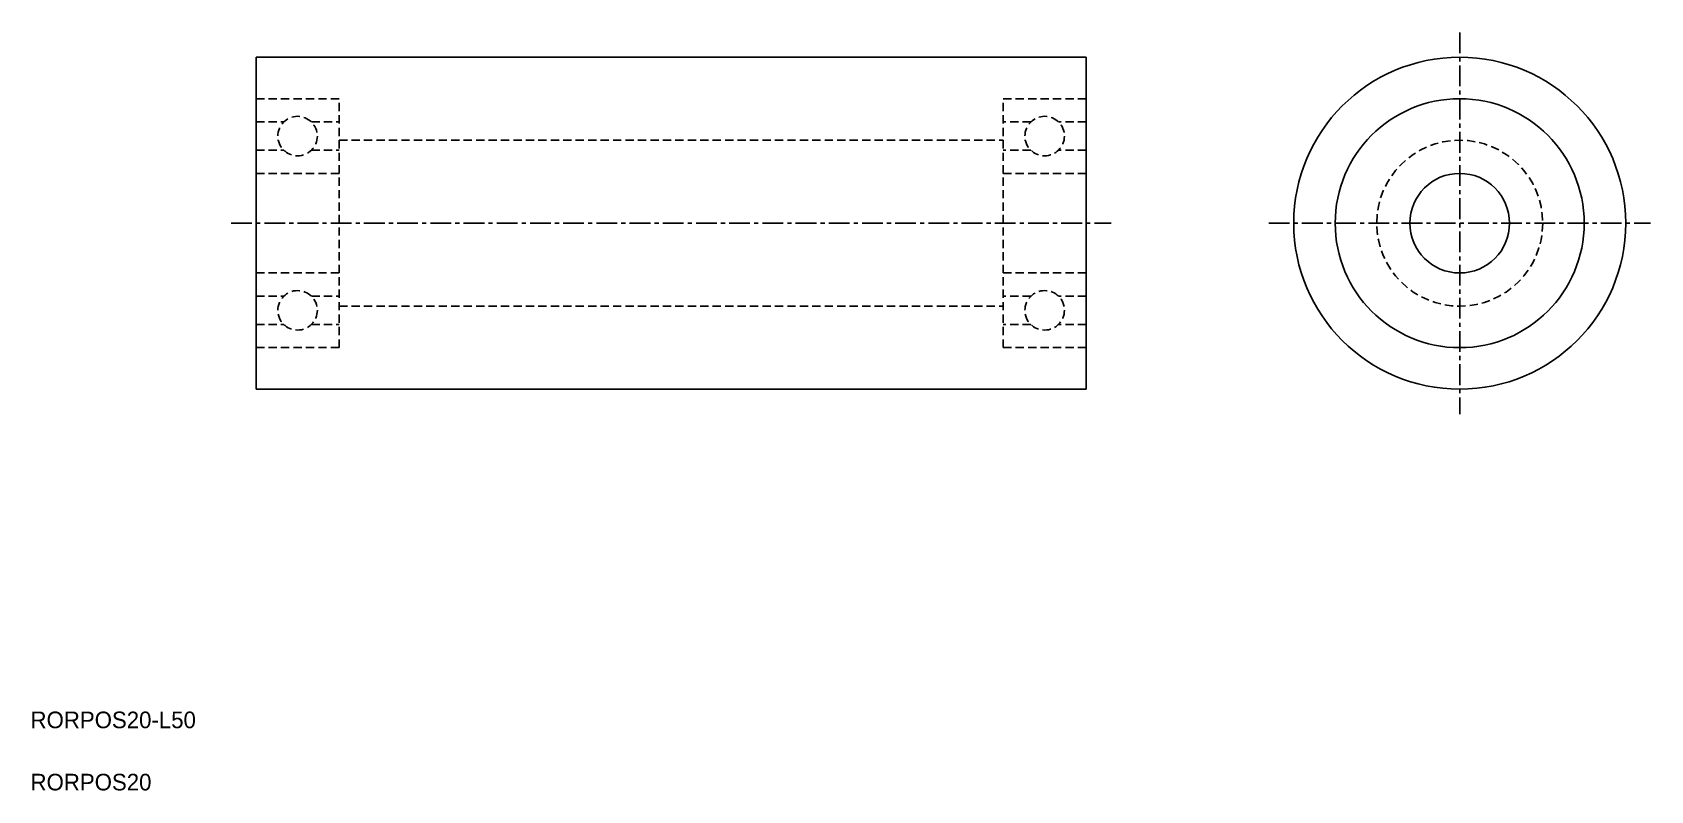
# Model space of a CAD drawing. Extents: x 31.9 to 129.3, y -15.6 to 30.
import ezdxf

# ---------------------------------------------------------------- set-up
doc = ezdxf.new("R2010")
doc.units = 0
doc.linetypes.add('CENTER', pattern=[2, 1.25, -0.25, 0.25, -0.25])
doc.linetypes.add('DASHED', pattern=[0.75, 0.5, -0.25])
doc.layers.get('0').update_dxf_attribs({"linetype": 'CONTINUOUS'})
doc.layers.add('CENTER', color=1, linetype='CENTER')

msp = doc.modelspace()

# ---------------------------------------------------------------- linework, layer by layer
at = {"color": 7, "linetype": 'CONTINUOUS'}
for p, q in [((45.33, 28.549), (45.33, 8.549)), ((45.33, 28.549), (95.33, 28.549)), ((95.33, 28.549), (95.33, 8.549)), ((95.33, 28.549), (95.33, 8.549)), ((45.33, 8.549), (95.33, 8.549))]:
    msp.add_line(p, q, dxfattribs=at)
at = {"color": 3, "linetype": 'DASHED'}
for p, q in [((50.33, 26.049), (45.33, 26.049)), ((50.33, 11.049), (50.33, 26.049)), ((90.33, 26.049), (95.33, 26.049)), ((90.33, 11.049), (90.33, 26.049)), ((45.33, 24.649), (46.998, 24.649)), ((48.663, 24.649), (50.33, 24.649)), ((91.998, 24.649), (90.33, 24.649)), ((95.33, 24.649), (93.663, 24.649)), ((50.33, 23.549), (90.33, 23.549)), ((45.33, 22.949), (46.998, 22.949)), ((48.663, 22.949), (50.33, 22.949)), ((91.998, 22.949), (90.33, 22.949)), ((95.33, 22.949), (93.663, 22.949)), ((50.33, 21.549), (45.33, 21.549)), ((90.33, 21.549), (95.33, 21.549)), ((50.33, 15.549), (45.33, 15.549)), ((90.33, 15.549), (95.33, 15.549)), ((45.33, 14.149), (46.998, 14.149)), ((48.663, 14.149), (50.33, 14.149)), ((91.998, 14.149), (90.33, 14.149)), ((95.33, 14.149), (93.663, 14.149)), ((50.33, 13.549), (90.33, 13.549)), ((45.33, 12.449), (46.998, 12.449)), ((48.663, 12.449), (50.33, 12.449)), ((91.998, 12.449), (90.33, 12.449)), ((95.33, 12.449), (93.663, 12.449)), ((50.33, 11.049), (45.33, 11.049)), ((90.33, 11.049), (95.33, 11.049))]:
    msp.add_line(p, q, dxfattribs=at)
at = {"color": 7, "linetype": 'CONTINUOUS'}
for radius in [10, 7.5, 3]:
    msp.add_circle((117.83, 18.549), radius, dxfattribs=at)
at = {"color": 3, "linetype": 'DASHED'}
for centre, radius in [((47.83, 23.799), 1.19), ((92.83, 23.799), 1.19), ((117.83, 18.549), 5), ((47.83, 13.299), 1.19), ((92.83, 13.299), 1.19)]:
    msp.add_circle(centre, radius, dxfattribs=at)
at = {"layer": 'CENTER', "color": 1, "linetype": 'CENTER'}
for p, q in [((117.83, 30.049), (117.83, 7.049)), ((43.83, 18.549), (96.83, 18.549)), ((106.33, 18.549), (129.33, 18.549))]:
    msp.add_line(p, q, dxfattribs=at)

# ---------------------------------------------------------------- texts
at = {"color": 7, "linetype": 'CONTINUOUS'}
for s, p in [('RORPOS20-L50', (31.745, -11.88)), ('RORPOS20', (31.745, -15.63))]:
    msp.add_text(s, height=1, dxfattribs=at).set_placement(p)

doc.saveas('drawing.dxf')
